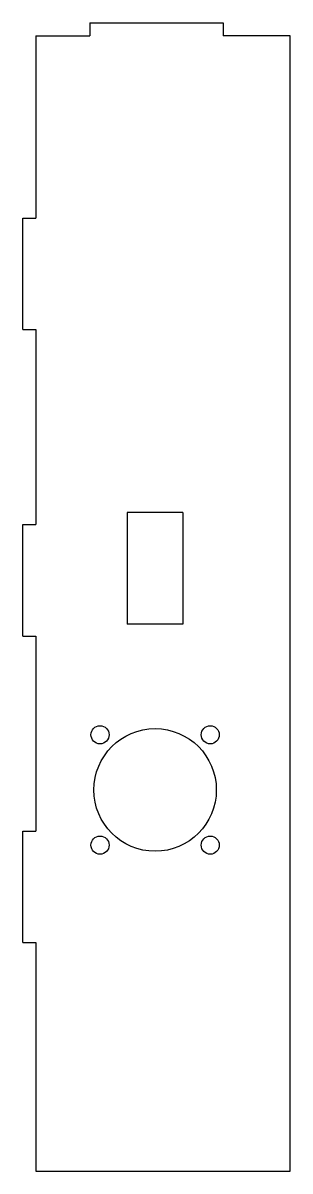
# Model space of a CAD drawing. Extents: x 0 to 1.89, y 0 to 8.11.
import ezdxf

# ---------------------------------------------------------------- set-up
doc = ezdxf.new("R2010")
doc.units = 0
doc.header["$MEASUREMENT"] = 0
doc.layers.add('MODELSKETCH_VISIBLE', color=7, linetype='CONTINUOUS')

msp = doc.modelspace()

# ---------------------------------------------------------------- linework, layer by layer
at = {"layer": 'MODELSKETCH_VISIBLE'}
for p, q in [((0.4724, 8.1102), (0.4724, 8.0197)), ((0.4724, 8.1102), (1.4173, 8.1102)), ((1.4173, 8.1102), (1.4173, 8.0197)), ((0.0906, 8.0197), (0.4724, 8.0197)), ((0.0906, 8.0197), (0.0906, 6.7323)), ((1.8898, 8.0197), (1.4173, 8.0197)), ((1.8898, 0), (1.8898, 8.0197)), ((0, 5.9449), (0, 6.7323)), ((0, 6.7323), (0.0906, 6.7323)), ((0, 5.9449), (0.0906, 5.9449)), ((0.0906, 5.9449), (0.0906, 4.5669)), ((1.1319, 4.6516), (0.7382, 4.6516)), ((0.7382, 4.6516), (0.7382, 3.8642)), ((1.1319, 4.6516), (1.1319, 3.8642)), ((0, 3.7795), (0, 4.5669)), ((0, 4.5669), (0.0906, 4.5669)), ((1.1319, 3.8642), (0.7382, 3.8642)), ((0, 3.7795), (0.0906, 3.7795)), ((0.0906, 3.7795), (0.0906, 2.4016)), ((0, 1.6142), (0, 2.4016)), ((0, 2.4016), (0.0906, 2.4016)), ((0, 1.6142), (0.0906, 1.6142)), ((0.0906, 1.6142), (0.0906, 0)), ((0.0906, 0), (1.8898, 0))]:
    msp.add_line(p, q, dxfattribs=at)
for centre, radius in [((0.5453, 3.0817), 0.064), ((0.935, 2.6919), 0.4331), ((1.3248, 3.0817), 0.064), ((0.5453, 2.3022), 0.064), ((1.3248, 2.3022), 0.064)]:
    msp.add_circle(centre, radius, dxfattribs=at)

doc.saveas('drawing.dxf')
